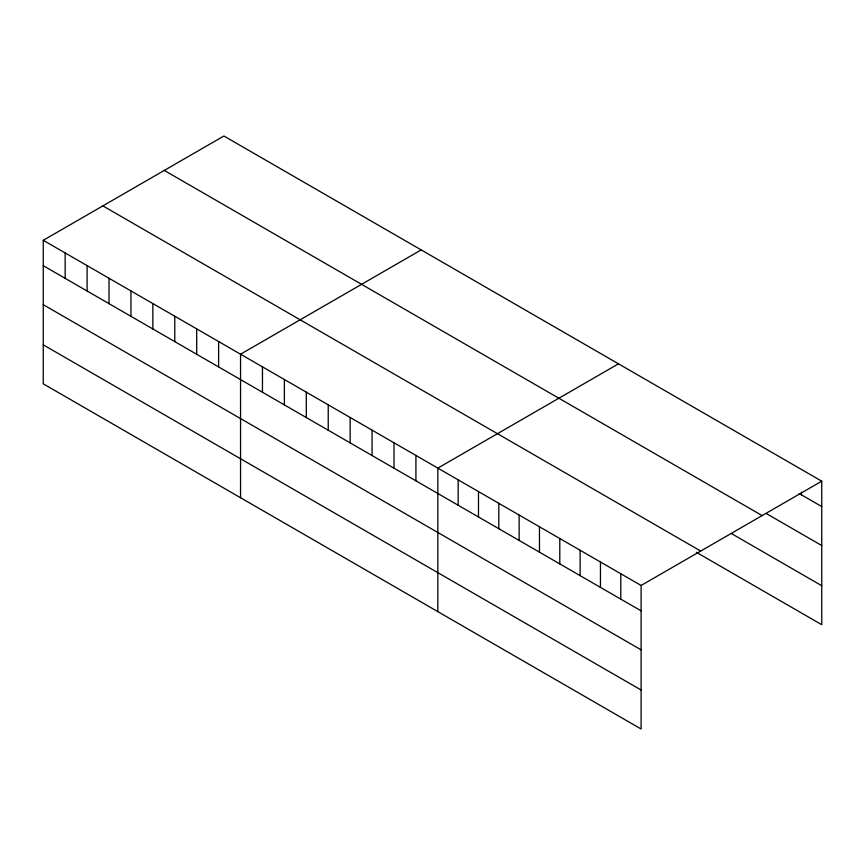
<?xml version="1.0" encoding="UTF-8"?>
<svg xmlns="http://www.w3.org/2000/svg" width="865" height="865" viewBox="0 0 865 865"><rect width="100%" height="100%" fill="white"/><g stroke="black" fill="none" stroke-linecap="round" stroke-linejoin="round"><path stroke-width="1.3" d="M43.25 240.297L641.106 585.464L641.106 728.99L43.25 383.822L43.25 240.297L223.894 136.01L821.75 481.178L821.75 624.703L696.401 552.324M421.19 249.909L240.546 354.207L240.546 497.732M618.475 363.819L437.831 468.116L437.831 611.641M641.106 585.464L821.75 481.178M799.163 493.515L821.75 506.555M766.412 513.594L821.75 545.545M164.285 170.427L762.141 515.594M731.412 533.554L821.75 585.713M102.859 205.881L700.715 551.048M43.25 265.685L641.106 610.852M43.25 304.675L641.106 649.842M43.25 344.843L641.106 690.01M801.423 492.153L801.423 494.823M620.778 573.733L620.778 599.121M600.451 562.001L600.451 587.378M580.123 550.259L580.123 575.647M559.796 538.527L559.796 563.915M539.468 526.785L539.468 552.173M519.141 515.053L519.141 540.441M498.813 503.322L498.813 528.71M478.486 491.579L478.486 516.967M458.158 479.848L458.158 505.236M415.914 455.455L415.914 480.843M393.986 442.804L393.986 468.181M372.069 430.143L372.069 455.531M350.152 417.492L350.152 442.869M328.224 404.831L328.224 430.219M306.307 392.18L306.307 417.557M284.38 379.519L284.38 404.907M262.463 366.857L262.463 392.245M218.618 341.545L218.618 366.933M196.701 328.895L196.701 354.282M174.773 316.233L174.773 341.621M152.856 303.583L152.856 328.97M130.939 290.921L130.939 316.309M109.012 278.271L109.012 303.658M87.095 265.609L87.095 290.997M65.167 252.958L65.167 278.346"/></g></svg>
